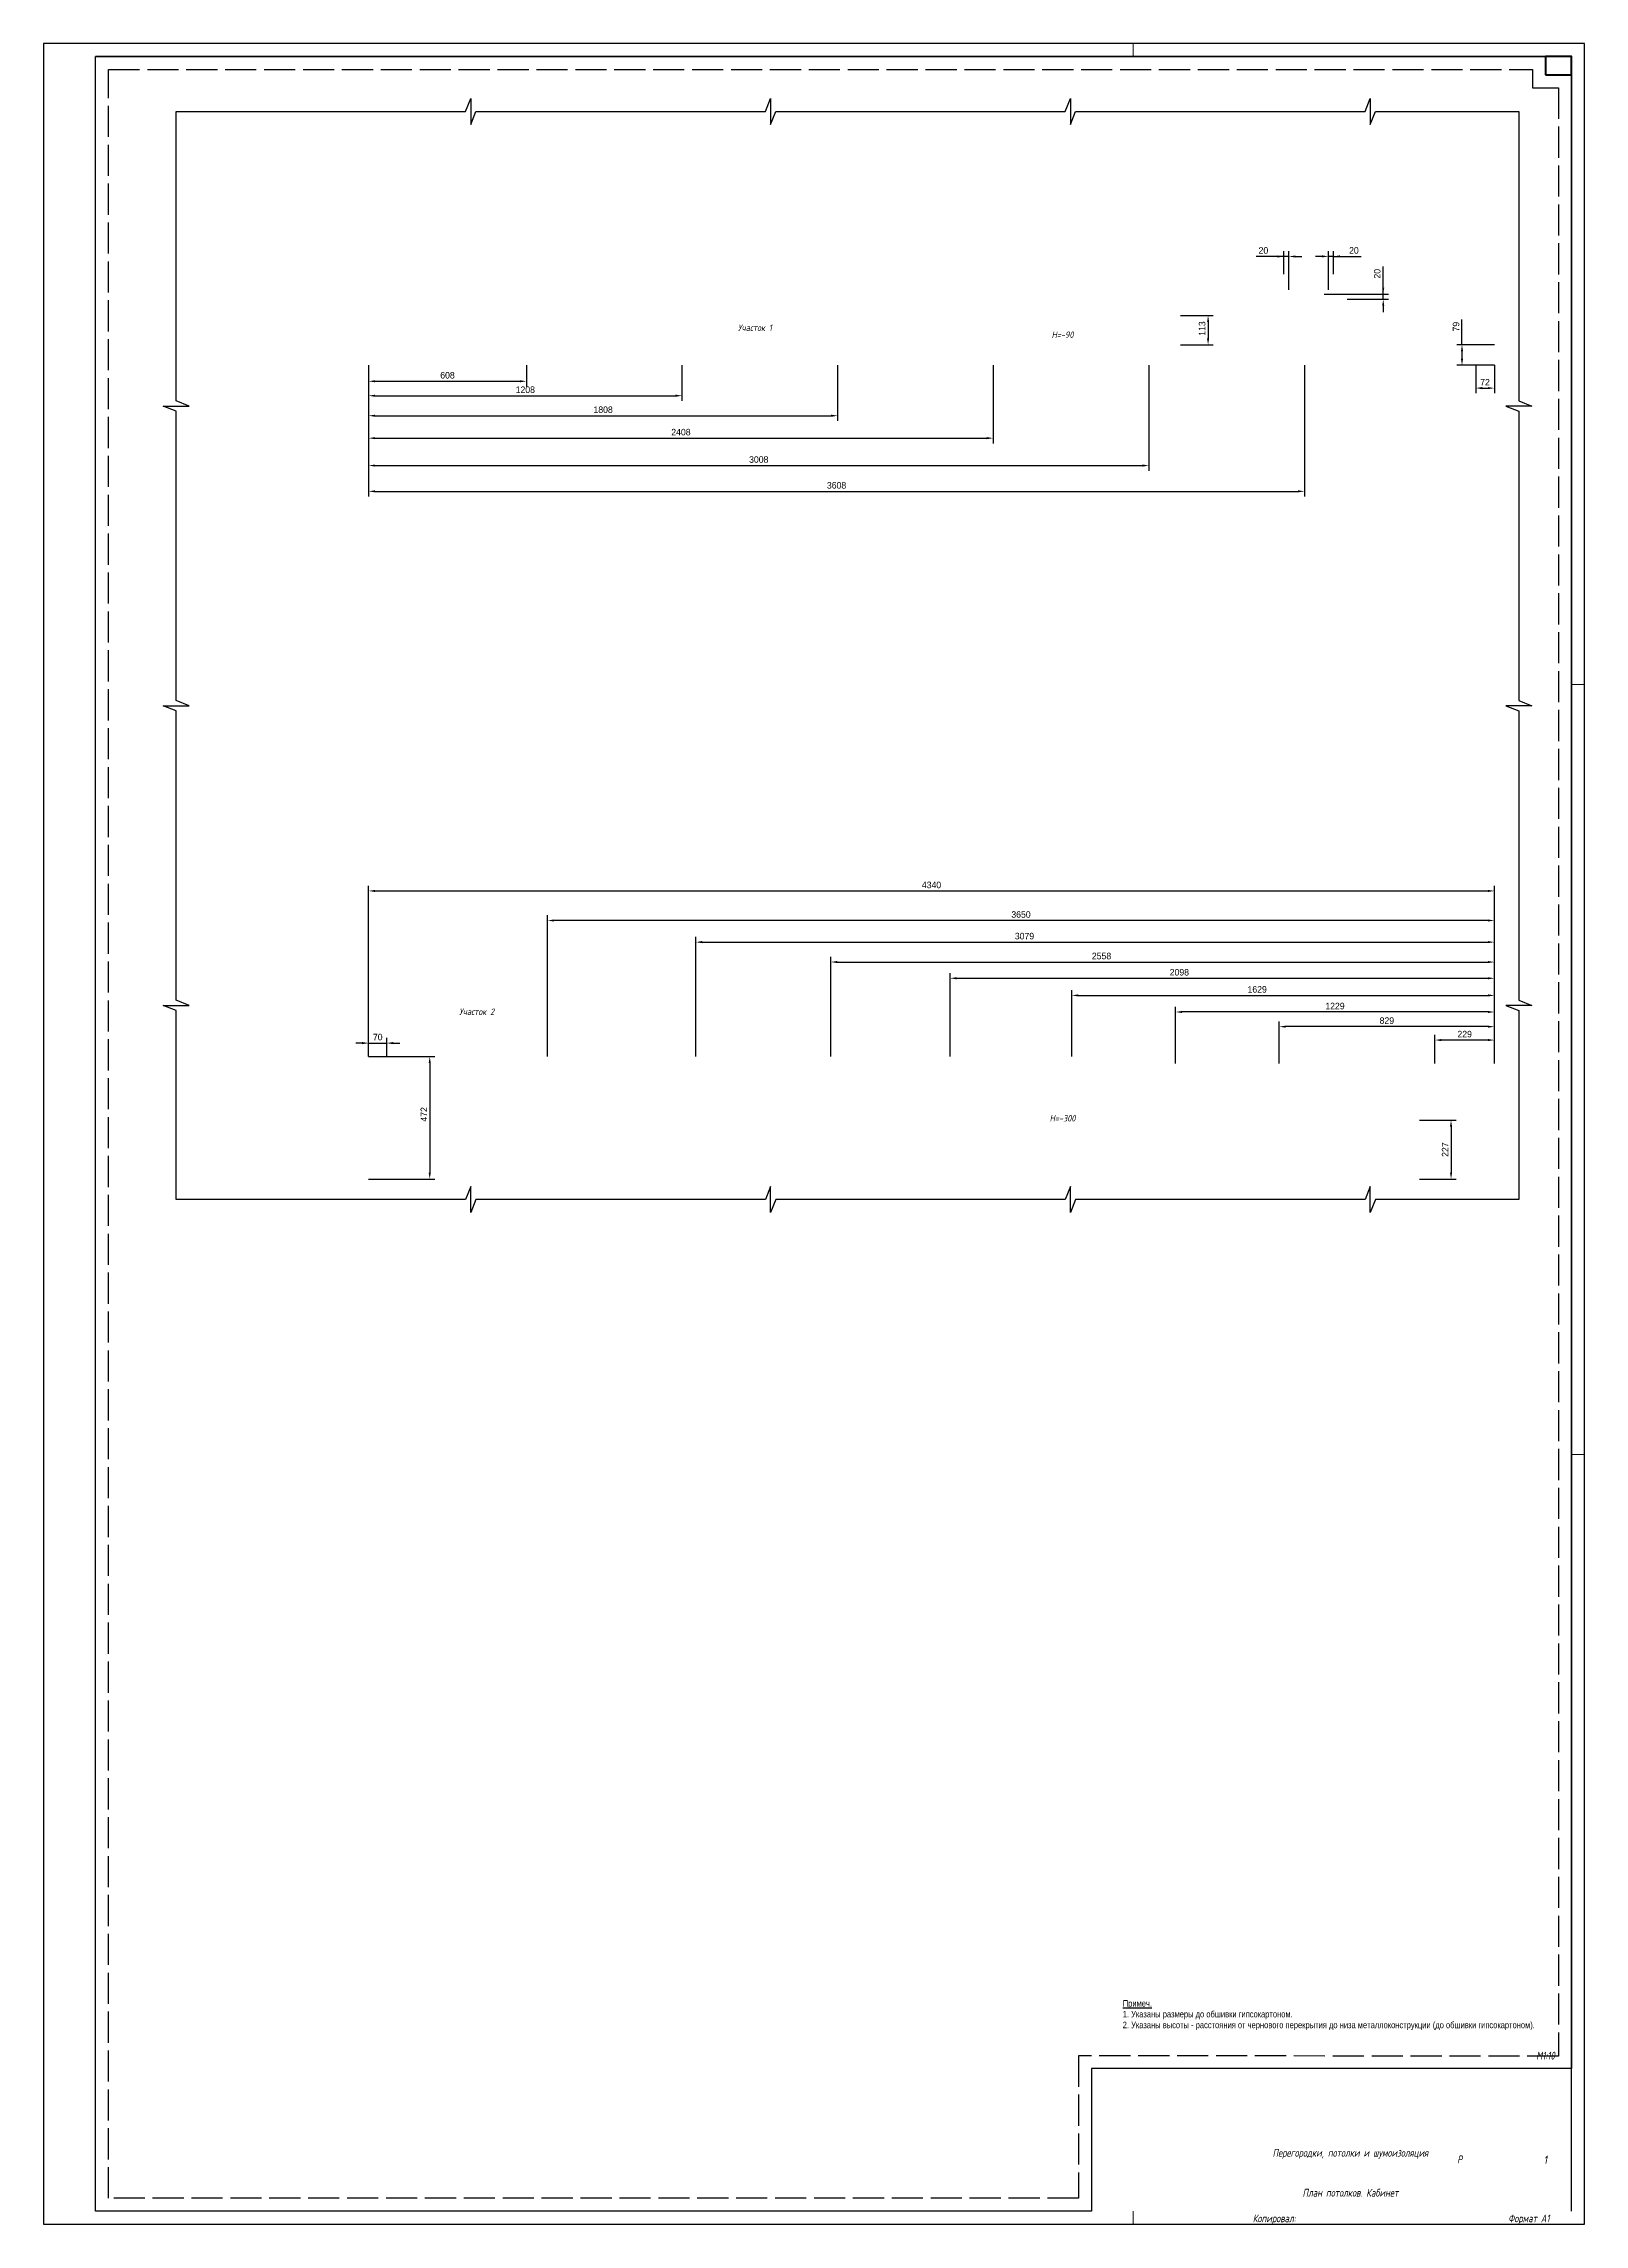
# Paper-space layout 'потолки кабинет' of a CAD drawing. Header units: millimetres. Extents: x 1444 to 2038, y -7 to 834.
# The model-space entities are those that its viewports show. They can reach past a viewport. Long polylines and large blocks are cut down to what shows.
import ezdxf
from ezdxf.enums import TextEntityAlignment as Align

# ---------------------------------------------------------------- set-up
doc = ezdxf.new("R2010")
doc.units = ezdxf.units.MM
doc.header["$PDMODE"] = 34
doc.header["$PDSIZE"] = 50
doc.linetypes.add('ACAD_ISO02W100', pattern=[15, 12, -3])
doc.layers.add('08 Размеры', color=7, linetype='Continuous')
doc.layers.add('stamp', color=7, linetype='Continuous')
doc.layers.add('100 noprint', color=1, linetype='Continuous', plot=False)
doc.layers.add('noprint', color=2, linetype='Continuous', plot=False)
doc.styles.get("Standard").update_dxf_attribs({"font": 'Ubuntu-R.ttf'})
doc.styles.add('ГОСТ-ISOCPEUR', font='isocpeui.ttf', dxfattribs={"width": 0.8})
doc.dimstyles.new('ISO-25', dxfattribs={"dimtxt": 2.5, "dimasz": 2.5, "dimexe": 1.25, "dimexo": 0.625, "dimtad": 1, "dimtxsty": 'Standard', "dimcen": 2.5, "dimadec": 0, "dimazin": 0, "dimtfac": 1, "dimtmove": 0, "dimatfit": 3, "dimfxl": 1, "dimarcsym": 0})

# ---------------------------------------------------------------- blocks, each defined once
blk = doc.blocks.new('*D498')
at = {"layer": '08 Размеры', "color": 0, "lineweight": -2}
for p, q in [((-27814.8, -17038.5), (-27559.3, -17038.5)), ((-27579.3, -17063.5), (-27579.3, -17485.5)), ((-27814.8, -17510.5), (-27559.3, -17510.5))]:
    blk.add_line(p, q, dxfattribs=at)
at = {"layer": '08 Размеры', "color": 0}
for points in [[(-27575.1, -17063.5), (-27583.4, -17063.5), (-27579.3, -17038.5)], [(-27583.4, -17485.5), (-27575.1, -17485.5), (-27579.3, -17510.5)]]:
    blk.add_solid(points, dxfattribs=at)
at = {"layer": 'Defpoints', "color": 0}
for p in [(-27814.8, -17038.5), (-27814.8, -17510.5), (-27579.3, -17510.5)]:
    blk.add_point(p, dxfattribs=at)
at = {"layer": '08 Размеры', "color": 0, "insert": (-27602.1, -17261), "char_height": 25, "attachment_point": 5, "rotation": 90}
blk.add_mtext('472', dxfattribs=at)
blk = doc.blocks.new('*D501')
at = {"layer": '08 Размеры', "color": 0, "lineweight": -2}
for p, q in [((-27839.8, -16986.2), (-27864.8, -16986.2)), ((-27814.8, -17038.5), (-27814.8, -16966.2)), ((-27814.8, -16986.2), (-27744.9, -16986.2)), ((-27744.9, -17038.5), (-27744.9, -16966.2)), ((-27719.9, -16986.2), (-27694.9, -16986.2))]:
    blk.add_line(p, q, dxfattribs=at)
at = {"layer": '08 Размеры', "color": 0}
for points in [[(-27839.8, -16990.4), (-27839.8, -16982), (-27814.8, -16986.2)], [(-27719.9, -16982), (-27719.9, -16990.4), (-27744.9, -16986.2)]]:
    blk.add_solid(points, dxfattribs=at)
at = {"layer": 'Defpoints', "color": 0}
for p in [(-27744.9, -16986.2), (-27814.8, -17038.5), (-27744.9, -17038.5)]:
    blk.add_point(p, dxfattribs=at)
at = {"layer": '08 Размеры', "color": 0, "insert": (-27779.8, -16963.1), "char_height": 25, "attachment_point": 5}
blk.add_mtext('70', dxfattribs=at)
blk = doc.blocks.new('*D502')
at = {"layer": '08 Размеры', "color": 0, "lineweight": -2}
for p, q in [((-23703.9, -17065.5), (-23703.9, -16954.5)), ((-23499.8, -16974.5), (-23678.9, -16974.5)), ((-23474.8, -17065.5), (-23474.8, -16954.5))]:
    blk.add_line(p, q, dxfattribs=at)
at = {"layer": '08 Размеры', "color": 0}
for points in [[(-23678.9, -16970.4), (-23678.9, -16978.7), (-23703.9, -16974.5)], [(-23499.8, -16978.7), (-23499.8, -16970.4), (-23474.8, -16974.5)]]:
    blk.add_solid(points, dxfattribs=at)
at = {"layer": 'Defpoints', "color": 0}
for p in [(-23703.9, -16974.5), (-23703.9, -17065.5), (-23474.8, -17065.5)]:
    blk.add_point(p, dxfattribs=at)
at = {"layer": '08 Размеры', "color": 0, "insert": (-23589.3, -16951.7), "char_height": 25, "attachment_point": 5}
blk.add_mtext('229', dxfattribs=at)
blk = doc.blocks.new('*D503')
at = {"layer": '08 Размеры', "color": 0, "lineweight": -2}
for p, q in [((-24303.9, -17065.5), (-24303.9, -16902.8)), ((-23474.8, -17065.5), (-23474.8, -16902.8)), ((-23499.8, -16922.8), (-24278.9, -16922.8))]:
    blk.add_line(p, q, dxfattribs=at)
at = {"layer": '08 Размеры', "color": 0}
for points in [[(-24278.9, -16918.6), (-24278.9, -16926.9), (-24303.9, -16922.8)], [(-23499.8, -16926.9), (-23499.8, -16918.6), (-23474.8, -16922.8)]]:
    blk.add_solid(points, dxfattribs=at)
at = {"layer": 'Defpoints', "color": 0}
for p in [(-24303.9, -16922.8), (-24303.9, -17065.5), (-23474.8, -17065.5)]:
    blk.add_point(p, dxfattribs=at)
at = {"layer": '08 Размеры', "color": 0, "insert": (-23889.3, -16899.7), "char_height": 25, "attachment_point": 5}
blk.add_mtext('829', dxfattribs=at)
blk = doc.blocks.new('*D504')
at = {"layer": '08 Размеры', "color": 0, "lineweight": -2}
for p, q in [((-24703.9, -17065.5), (-24703.9, -16846.2)), ((-23499.8, -16866.2), (-24678.9, -16866.2)), ((-23474.8, -17065.5), (-23474.8, -16846.2))]:
    blk.add_line(p, q, dxfattribs=at)
at = {"layer": '08 Размеры', "color": 0}
for points in [[(-24678.9, -16862.1), (-24678.9, -16870.4), (-24703.9, -16866.2)], [(-23499.8, -16870.4), (-23499.8, -16862.1), (-23474.8, -16866.2)]]:
    blk.add_solid(points, dxfattribs=at)
at = {"layer": 'Defpoints', "color": 0}
for p in [(-24703.9, -16866.2), (-24703.9, -17065.5), (-23474.8, -17065.5)]:
    blk.add_point(p, dxfattribs=at)
at = {"layer": '08 Размеры', "color": 0, "insert": (-24089.3, -16843.4), "char_height": 25, "attachment_point": 5}
blk.add_mtext('1229', dxfattribs=at)
blk = doc.blocks.new('*D505')
at = {"layer": '08 Размеры', "color": 0, "lineweight": -2}
for p, q in [((-25103.9, -17038.5), (-25103.9, -16782.3)), ((-25078.9, -16802.3), (-23499.8, -16802.3)), ((-23474.8, -17065.5), (-23474.8, -16782.3))]:
    blk.add_line(p, q, dxfattribs=at)
at = {"layer": '08 Размеры', "color": 0}
for points in [[(-25078.9, -16798.1), (-25078.9, -16806.5), (-25103.9, -16802.3)], [(-23499.8, -16806.5), (-23499.8, -16798.1), (-23474.8, -16802.3)]]:
    blk.add_solid(points, dxfattribs=at)
at = {"layer": 'Defpoints', "color": 0}
for p in [(-23474.8, -16802.3), (-25103.9, -17038.5), (-23474.8, -17065.5)]:
    blk.add_point(p, dxfattribs=at)
at = {"layer": '08 Размеры', "color": 0, "insert": (-24389.3, -16779.3), "char_height": 25, "attachment_point": 5}
blk.add_mtext('1629', dxfattribs=at)
blk = doc.blocks.new('*D506')
at = {"layer": '08 Размеры', "color": 0, "lineweight": -2}
for p, q in [((-25572.9, -17038.5), (-25572.9, -16716.2)), ((-25547.9, -16736.2), (-23499.8, -16736.2)), ((-23474.8, -17065.5), (-23474.8, -16716.2))]:
    blk.add_line(p, q, dxfattribs=at)
at = {"layer": '08 Размеры', "color": 0}
for points in [[(-25547.9, -16732), (-25547.9, -16740.3), (-25572.9, -16736.2)], [(-23499.8, -16740.3), (-23499.8, -16732), (-23474.8, -16736.2)]]:
    blk.add_solid(points, dxfattribs=at)
at = {"layer": 'Defpoints', "color": 0}
for p in [(-23474.8, -16736.2), (-25572.9, -17038.5), (-23474.8, -17065.5)]:
    blk.add_point(p, dxfattribs=at)
at = {"layer": '08 Размеры', "color": 0, "insert": (-24689.3, -16713.1), "char_height": 25, "attachment_point": 5}
blk.add_mtext('2098', dxfattribs=at)
blk = doc.blocks.new('*D507')
at = {"layer": '08 Размеры', "color": 0, "lineweight": -2}
for p, q in [((-26032.9, -17038.5), (-26032.9, -16653.6)), ((-26007.9, -16673.6), (-23499.8, -16673.6)), ((-23474.8, -17065.5), (-23474.8, -16653.6))]:
    blk.add_line(p, q, dxfattribs=at)
at = {"layer": '08 Размеры', "color": 0}
for points in [[(-26007.9, -16669.4), (-26007.9, -16677.7), (-26032.9, -16673.6)], [(-23499.8, -16677.7), (-23499.8, -16669.4), (-23474.8, -16673.6)]]:
    blk.add_solid(points, dxfattribs=at)
at = {"layer": 'Defpoints', "color": 0}
for p in [(-23474.8, -16673.6), (-26032.9, -17038.5), (-23474.8, -17065.5)]:
    blk.add_point(p, dxfattribs=at)
at = {"layer": '08 Размеры', "color": 0, "insert": (-24989.3, -16650.5), "char_height": 25, "attachment_point": 5}
blk.add_mtext('2558', dxfattribs=at)
blk = doc.blocks.new('*D508')
at = {"layer": '08 Размеры', "color": 0, "lineweight": -2}
for p, q in [((-26553.9, -17038.5), (-26553.9, -16576.8)), ((-26528.9, -16596.8), (-23499.8, -16596.8)), ((-23474.8, -17065.5), (-23474.8, -16576.8))]:
    blk.add_line(p, q, dxfattribs=at)
at = {"layer": '08 Размеры', "color": 0}
for points in [[(-26528.9, -16592.6), (-26528.9, -16600.9), (-26553.9, -16596.8)], [(-23499.8, -16600.9), (-23499.8, -16592.6), (-23474.8, -16596.8)]]:
    blk.add_solid(points, dxfattribs=at)
at = {"layer": 'Defpoints', "color": 0}
for p in [(-23474.8, -16596.8), (-26553.9, -17038.5), (-23474.8, -17065.5)]:
    blk.add_point(p, dxfattribs=at)
at = {"layer": '08 Размеры', "color": 0, "insert": (-25286.3, -16573.7), "char_height": 25, "attachment_point": 5}
blk.add_mtext('3079', dxfattribs=at)
blk = doc.blocks.new('*D509')
at = {"layer": '08 Размеры', "color": 0, "lineweight": -2}
for p, q in [((-27814.8, -14372), (-27814.8, -14453.7)), ((-27206.8, -14372), (-27206.8, -14453.7)), ((-27789.8, -14433.7), (-27231.8, -14433.7))]:
    blk.add_line(p, q, dxfattribs=at)
at = {"layer": '08 Размеры', "color": 0}
for points in [[(-27789.8, -14429.5), (-27789.8, -14437.8), (-27814.8, -14433.7)], [(-27231.8, -14437.8), (-27231.8, -14429.5), (-27206.8, -14433.7)]]:
    blk.add_solid(points, dxfattribs=at)
at = {"layer": 'Defpoints', "color": 0}
for p in [(-27814.8, -14372), (-27206.8, -14372), (-27206.8, -14433.7)]:
    blk.add_point(p, dxfattribs=at)
at = {"layer": '08 Размеры', "color": 0, "insert": (-27510.8, -14410.6), "char_height": 25, "attachment_point": 5}
blk.add_mtext('608', dxfattribs=at)
blk = doc.blocks.new('*D510')
at = {"layer": '08 Размеры', "color": 0, "lineweight": -2}
for p, q in [((-27814.8, -14372), (-27814.8, -14509.4)), ((-26606.8, -14372), (-26606.8, -14509.4)), ((-27789.8, -14489.4), (-26631.8, -14489.4))]:
    blk.add_line(p, q, dxfattribs=at)
at = {"layer": '08 Размеры', "color": 0}
for points in [[(-27789.8, -14485.2), (-27789.8, -14493.6), (-27814.8, -14489.4)], [(-26631.8, -14493.6), (-26631.8, -14485.2), (-26606.8, -14489.4)]]:
    blk.add_solid(points, dxfattribs=at)
at = {"layer": 'Defpoints', "color": 0}
for p in [(-27814.8, -14372), (-26606.8, -14372), (-26606.8, -14489.4)]:
    blk.add_point(p, dxfattribs=at)
at = {"layer": '08 Размеры', "color": 0, "insert": (-27210.8, -14466.4), "char_height": 25, "attachment_point": 5}
blk.add_mtext('1208', dxfattribs=at)
blk = doc.blocks.new('*D511')
at = {"layer": '08 Размеры', "color": 0, "lineweight": -2}
for p, q in [((-27814.8, -14372.6), (-27814.8, -14586.6)), ((-26006.8, -14372), (-26006.8, -14586.6)), ((-27789.8, -14566.6), (-26031.8, -14566.6))]:
    blk.add_line(p, q, dxfattribs=at)
at = {"layer": '08 Размеры', "color": 0}
for points in [[(-27789.8, -14562.4), (-27789.8, -14570.7), (-27814.8, -14566.6)], [(-26031.8, -14570.7), (-26031.8, -14562.4), (-26006.8, -14566.6)]]:
    blk.add_solid(points, dxfattribs=at)
at = {"layer": 'Defpoints', "color": 0}
for p in [(-27814.8, -14372.6), (-26006.8, -14372), (-26006.8, -14566.6)]:
    blk.add_point(p, dxfattribs=at)
at = {"layer": '08 Размеры', "color": 0, "insert": (-26910.8, -14543.5), "char_height": 25, "attachment_point": 5}
blk.add_mtext('1808', dxfattribs=at)
blk = doc.blocks.new('*D512')
at = {"layer": '08 Размеры', "color": 0, "lineweight": -2}
for p, q in [((-27814.8, -14372), (-27814.8, -14673.1)), ((-25406.8, -14372), (-25406.8, -14673.1)), ((-27789.8, -14653.1), (-25431.8, -14653.1))]:
    blk.add_line(p, q, dxfattribs=at)
at = {"layer": '08 Размеры', "color": 0}
for points in [[(-27789.8, -14648.9), (-27789.8, -14657.2), (-27814.8, -14653.1)], [(-25431.8, -14657.2), (-25431.8, -14648.9), (-25406.8, -14653.1)]]:
    blk.add_solid(points, dxfattribs=at)
at = {"layer": 'Defpoints', "color": 0}
for p in [(-27814.8, -14372), (-25406.8, -14372), (-25406.8, -14653.1)]:
    blk.add_point(p, dxfattribs=at)
at = {"layer": '08 Размеры', "color": 0, "insert": (-26610.8, -14630), "char_height": 25, "attachment_point": 5}
blk.add_mtext('2408', dxfattribs=at)
blk = doc.blocks.new('*D513')
at = {"layer": '08 Размеры', "color": 0, "lineweight": -2}
for p, q in [((-27814.8, -14372), (-27814.8, -14778.8)), ((-24806.8, -14372), (-24806.8, -14778.8)), ((-27789.8, -14758.8), (-24831.8, -14758.8))]:
    blk.add_line(p, q, dxfattribs=at)
at = {"layer": '08 Размеры', "color": 0}
for points in [[(-27789.8, -14754.6), (-27789.8, -14762.9), (-27814.8, -14758.8)], [(-24831.8, -14762.9), (-24831.8, -14754.6), (-24806.8, -14758.8)]]:
    blk.add_solid(points, dxfattribs=at)
at = {"layer": 'Defpoints', "color": 0}
for p in [(-27814.8, -14372), (-24806.8, -14372), (-24806.8, -14758.8)]:
    blk.add_point(p, dxfattribs=at)
at = {"layer": '08 Размеры', "color": 0, "insert": (-26310.8, -14735.7), "char_height": 25, "attachment_point": 5}
blk.add_mtext('3008', dxfattribs=at)
blk = doc.blocks.new('*D514')
at = {"layer": '08 Размеры', "color": 0, "lineweight": -2}
for p, q in [((-27814.8, -14372), (-27814.8, -14878.2)), ((-24206.8, -14372), (-24206.8, -14878.2)), ((-27789.8, -14858.2), (-24231.8, -14858.2))]:
    blk.add_line(p, q, dxfattribs=at)
at = {"layer": '08 Размеры', "color": 0}
for points in [[(-27789.8, -14854), (-27789.8, -14862.3), (-27814.8, -14858.2)], [(-24231.8, -14862.3), (-24231.8, -14854), (-24206.8, -14858.2)]]:
    blk.add_solid(points, dxfattribs=at)
at = {"layer": 'Defpoints', "color": 0}
for p in [(-27814.8, -14372), (-24206.8, -14372), (-24206.8, -14858.2)]:
    blk.add_point(p, dxfattribs=at)
at = {"layer": '08 Размеры', "color": 0, "insert": (-26010.8, -14835.1), "char_height": 25, "attachment_point": 5}
blk.add_mtext('3608', dxfattribs=at)
blk = doc.blocks.new('*D515')
at = {"layer": '08 Размеры', "color": 0, "lineweight": -2}
for p, q in [((-23546.8, -14372), (-23546.8, -14480.1)), ((-23474.8, -14372), (-23474.8, -14480.1)), ((-23521.8, -14460.1), (-23499.8, -14460.1))]:
    blk.add_line(p, q, dxfattribs=at)
at = {"layer": '08 Размеры', "color": 0}
for points in [[(-23521.8, -14455.9), (-23521.8, -14464.3), (-23546.8, -14460.1)], [(-23499.8, -14464.3), (-23499.8, -14455.9), (-23474.8, -14460.1)]]:
    blk.add_solid(points, dxfattribs=at)
at = {"layer": 'Defpoints', "color": 0}
for p in [(-23546.8, -14372), (-23474.8, -14372), (-23474.8, -14460.1)]:
    blk.add_point(p, dxfattribs=at)
at = {"layer": '08 Размеры', "color": 0, "insert": (-23510.8, -14437.3), "char_height": 25, "attachment_point": 5}
blk.add_mtext('72', dxfattribs=at)
blk = doc.blocks.new('*D522')
at = {"layer": '08 Размеры', "color": 0, "lineweight": -2}
for p, q in [((-23599.6, -14293), (-23599.6, -14195)), ((-23474.8, -14293), (-23619.6, -14293)), ((-23474.8, -14372), (-23619.6, -14372)), ((-23599.6, -14318), (-23599.6, -14347))]:
    blk.add_line(p, q, dxfattribs=at)
at = {"layer": '08 Размеры', "color": 0}
for points in [[(-23595.4, -14318), (-23603.7, -14318), (-23599.6, -14293)], [(-23603.7, -14347), (-23595.4, -14347), (-23599.6, -14372)]]:
    blk.add_solid(points, dxfattribs=at)
at = {"layer": 'Defpoints', "color": 0}
for p in [(-23474.8, -14293), (-23599.6, -14372), (-23474.8, -14372)]:
    blk.add_point(p, dxfattribs=at)
at = {"layer": '08 Размеры', "color": 0, "insert": (-23622.4, -14223.1), "char_height": 25, "attachment_point": 5, "rotation": 90}
blk.add_mtext('79', dxfattribs=at)
blk = doc.blocks.new('*D523')
at = {"layer": '08 Размеры', "color": 0, "lineweight": -2}
for p, q in [((-24684.8, -14180.5), (-24558.5, -14180.5)), ((-24578.5, -14205.5), (-24578.5, -14268)), ((-24684.8, -14293), (-24558.5, -14293))]:
    blk.add_line(p, q, dxfattribs=at)
at = {"layer": '08 Размеры', "color": 0}
for points in [[(-24574.3, -14205.5), (-24582.6, -14205.5), (-24578.5, -14180.5)], [(-24582.6, -14268), (-24574.3, -14268), (-24578.5, -14293)]]:
    blk.add_solid(points, dxfattribs=at)
at = {"layer": 'Defpoints', "color": 0}
for p in [(-24684.8, -14180.5), (-24684.8, -14293), (-24578.5, -14293)]:
    blk.add_point(p, dxfattribs=at)
at = {"layer": '08 Размеры', "color": 0, "insert": (-24601.5, -14230.5), "char_height": 25, "attachment_point": 5, "rotation": 90}
blk.add_mtext('113', dxfattribs=at)
blk = doc.blocks.new('*D562')
at = {"layer": '08 Размеры', "color": 0, "lineweight": -2}
for p, q in [((-27814.8, -17038.5), (-27814.8, -16379.3)), ((-27789.8, -16399.3), (-23499.8, -16399.3)), ((-23474.8, -17038.5), (-23474.8, -16379.3))]:
    blk.add_line(p, q, dxfattribs=at)
at = {"layer": '08 Размеры', "color": 0}
for points in [[(-27789.8, -16395.2), (-27789.8, -16403.5), (-27814.8, -16399.3)], [(-23499.8, -16403.5), (-23499.8, -16395.2), (-23474.8, -16399.3)]]:
    blk.add_solid(points, dxfattribs=at)
at = {"layer": 'Defpoints', "color": 0}
for p in [(-23474.8, -16399.3), (-27814.8, -17038.5), (-23474.8, -17038.5)]:
    blk.add_point(p, dxfattribs=at)
at = {"layer": '08 Размеры', "color": 0, "insert": (-25644.8, -16376.3), "char_height": 25, "attachment_point": 5}
blk.add_mtext('4340', dxfattribs=at)
blk = doc.blocks.new('*D806')
at = {"layer": '08 Размеры', "color": 0, "lineweight": -2}
for p, q in [((-24139.8, -13952), (-24164.8, -13952)), ((-24114.8, -14081.5), (-24114.8, -13932)), ((-24094.8, -13952), (-24114.8, -13952)), ((-24094.8, -14020.5), (-24094.8, -13932)), ((-24094.8, -13952), (-23987.9, -13952)), ((-24069.8, -13952), (-24044.8, -13952))]:
    blk.add_line(p, q, dxfattribs=at)
at = {"layer": '08 Размеры', "color": 0}
for points in [[(-24139.8, -13956.2), (-24139.8, -13947.9), (-24114.8, -13952)], [(-24069.8, -13947.9), (-24069.8, -13956.2), (-24094.8, -13952)]]:
    blk.add_solid(points, dxfattribs=at)
at = {"layer": 'Defpoints', "color": 0}
for p in [(-24114.8, -13952), (-24094.8, -14020.5), (-24114.8, -14081.5)]:
    blk.add_point(p, dxfattribs=at)
at = {"layer": '08 Размеры', "color": 0, "insert": (-24016.3, -13929), "char_height": 25, "attachment_point": 5}
blk.add_mtext('20', dxfattribs=at)
blk = doc.blocks.new('*D807')
at = {"layer": '08 Размеры', "color": 0, "lineweight": -2}
for p, q in [((-24266.8, -13952.4), (-24393.6, -13952.4)), ((-24286.8, -14020.5), (-24286.8, -13932.4)), ((-24266.8, -13952.4), (-24286.8, -13952.4)), ((-24266.8, -14081.5), (-24266.8, -13932.4)), ((-24241.8, -13952.4), (-24216.8, -13952.4))]:
    blk.add_line(p, q, dxfattribs=at)
at = {"layer": '08 Размеры', "color": 0}
for points in [[(-24311.8, -13956.6), (-24311.8, -13948.3), (-24286.8, -13952.4)], [(-24241.8, -13948.3), (-24241.8, -13956.6), (-24266.8, -13952.4)]]:
    blk.add_solid(points, dxfattribs=at)
at = {"layer": 'Defpoints', "color": 0}
for p in [(-24286.8, -13952.4), (-24286.8, -14020.5), (-24266.8, -14081.5)]:
    blk.add_point(p, dxfattribs=at)
at = {"layer": '08 Размеры', "color": 0, "insert": (-24365.2, -13929.4), "char_height": 25, "attachment_point": 5}
blk.add_mtext('20', dxfattribs=at)
blk = doc.blocks.new('*D808')
at = {"layer": '08 Размеры', "color": 0, "lineweight": -2}
for p, q in [((-23903.3, -14117.5), (-23903.3, -13990.6)), ((-24130.8, -14097.5), (-23883.3, -14097.5)), ((-24042.8, -14117.5), (-23883.3, -14117.5)), ((-23903.3, -14117.5), (-23903.3, -14097.5)), ((-23903.3, -14142.5), (-23903.3, -14167.5))]:
    blk.add_line(p, q, dxfattribs=at)
at = {"layer": '08 Размеры', "color": 0}
for points in [[(-23907.4, -14072.5), (-23899.1, -14072.5), (-23903.3, -14097.5)], [(-23899.1, -14142.5), (-23907.4, -14142.5), (-23903.3, -14117.5)]]:
    blk.add_solid(points, dxfattribs=at)
at = {"layer": 'Defpoints', "color": 0}
for p in [(-24130.8, -14097.5), (-24042.8, -14117.5), (-23903.3, -14097.5)]:
    blk.add_point(p, dxfattribs=at)
at = {"layer": '08 Размеры', "color": 0, "insert": (-23926.3, -14019.1), "char_height": 25, "attachment_point": 5, "rotation": 90}
blk.add_mtext('20', dxfattribs=at)
blk = doc.blocks.new('*D809')
at = {"layer": '08 Размеры', "color": 0, "lineweight": -2}
for p, q in [((-27124.9, -17038.5), (-27124.9, -16493.4)), ((-23499.8, -16513.4), (-27099.9, -16513.4)), ((-23474.8, -17038.5), (-23474.8, -16493.4))]:
    blk.add_line(p, q, dxfattribs=at)
at = {"layer": '08 Размеры', "color": 0}
for points in [[(-27099.9, -16509.2), (-27099.9, -16517.5), (-27124.9, -16513.4)], [(-23499.8, -16517.5), (-23499.8, -16509.2), (-23474.8, -16513.4)]]:
    blk.add_solid(points, dxfattribs=at)
at = {"layer": 'Defpoints', "color": 0}
for p in [(-27124.9, -16513.4), (-27124.9, -17038.5), (-23474.8, -17038.5)]:
    blk.add_point(p, dxfattribs=at)
at = {"layer": '08 Размеры', "color": 0, "insert": (-25299.8, -16490.3), "char_height": 25, "attachment_point": 5}
blk.add_mtext('3650', dxfattribs=at)
blk = doc.blocks.new('*D810')
at = {"layer": '08 Размеры', "color": 0, "lineweight": -2}
for p, q in [((-23763.9, -17283.5), (-23621.8, -17283.5)), ((-23641.8, -17308.5), (-23641.8, -17485.5)), ((-23763.9, -17510.5), (-23621.8, -17510.5))]:
    blk.add_line(p, q, dxfattribs=at)
at = {"layer": '08 Размеры', "color": 0}
for points in [[(-23637.7, -17308.5), (-23646, -17308.5), (-23641.8, -17283.5)], [(-23646, -17485.5), (-23637.7, -17485.5), (-23641.8, -17510.5)]]:
    blk.add_solid(points, dxfattribs=at)
at = {"layer": 'Defpoints', "color": 0}
for p in [(-23763.9, -17283.5), (-23763.9, -17510.5), (-23641.8, -17510.5)]:
    blk.add_point(p, dxfattribs=at)
at = {"layer": '08 Размеры', "color": 0, "insert": (-23664.6, -17397), "char_height": 25, "attachment_point": 5, "rotation": 90}
blk.add_mtext('227', dxfattribs=at)

msp = doc.modelspace()

# ---------------------------------------------------------------- texts
at = {"layer": '08 Размеры', "style": 'ГОСТ-ISOCPEUR', "width": 0.8}
for s, p in [('Участок 1', (-26325.4, -14227.1)), ('H=-90', (-25139.3, -14254.2)), ('Участок 2', (-27398.1, -16865.2)), ('H=-300', (-25139.3, -17276))]:
    msp.add_text(s, height=25, dxfattribs=at).set_placement(p, align=Align.MIDDLE)

# ---------------------------------------------------------------- dimensions: what is measured, and where the dimension line sits
at = {"layer": '08 Размеры'}
for base, p1, p2, picture, middle in [((-24286.8, -13952.4), (-24266.8, -14081.5), (-24286.8, -14020.5), '*D807', (-24365.2, -13929.4)), ((-27206.8, -14433.7), (-27814.8, -14372), (-27206.8, -14372), '*D509', (-27510.8, -14410.6)), ((-26606.8, -14489.4), (-27814.8, -14372), (-26606.8, -14372), '*D510', (-27210.8, -14466.4)), ((-26006.8, -14566.6), (-27814.8, -14372.6), (-26006.8, -14372), '*D511', (-26910.8, -14543.5)), ((-24806.8, -14758.8), (-27814.8, -14372), (-24806.8, -14372), '*D513', (-26310.8, -14735.7)), ((-24206.8, -14858.2), (-27814.8, -14372), (-24206.8, -14372), '*D514', (-26010.8, -14835.1)), ((-23474.8, -14460.1), (-23546.8, -14372), (-23474.8, -14372), '*D515', (-23510.8, -14437.3)), ((-27124.9, -16513.4), (-23474.8, -17038.5), (-27124.9, -17038.5), '*D809', (-25299.8, -16490.3)), ((-27744.9, -16986.2), (-27814.8, -17038.5), (-27744.9, -17038.5), '*D501', (-27779.8, -16963.1)), ((-23703.9, -16974.5), (-23474.8, -17065.5), (-23703.9, -17065.5), '*D502', (-23589.3, -16951.7))]:
    dim = msp.add_linear_dim(base=base, p1=p1, p2=p2, dimstyle='ISO-25', override={"dimtxt": 25, "dimasz": 25, "dimexe": 20, "dimexo": 0, "dimgap": 10, "dimdec": 0}, dxfattribs=at)
    dim.commit()
    dim.dimension.update_dxf_attribs({"geometry": picture, "text_midpoint": middle})
for base, p1, p2, picture, middle in [((-24114.8, -13952), (-24094.8, -14020.5), (-24114.8, -14081.5), '*D806', (-24016.3, -13952)), ((-25406.8, -14653.1), (-27814.8, -14372), (-25406.8, -14372), '*D512', (-26610.8, -14653.1)), ((-23474.8, -16596.8), (-26553.9, -17038.5), (-23474.8, -17065.5), '*D508', (-25286.3, -16596.8)), ((-23474.8, -16673.6), (-26032.9, -17038.5), (-23474.8, -17065.5), '*D507', (-24989.3, -16673.6)), ((-23474.8, -16736.2), (-25572.9, -17038.5), (-23474.8, -17065.5), '*D506', (-24689.3, -16736.2)), ((-23474.8, -16802.3), (-25103.9, -17038.5), (-23474.8, -17065.5), '*D505', (-24389.3, -16802.3)), ((-24703.9, -16866.2), (-23474.8, -17065.5), (-24703.9, -17065.5), '*D504', (-24089.3, -16866.2)), ((-24303.9, -16922.8), (-23474.8, -17065.5), (-24303.9, -17065.5), '*D503', (-23889.3, -16922.8))]:
    dim = msp.add_linear_dim(base=base, p1=p1, p2=p2, dimstyle='ISO-25', override={"dimtxt": 25, "dimasz": 25, "dimexe": 20, "dimexo": 0, "dimgap": 10, "dimdec": 0}, dxfattribs=at)
    dim.commit()
    dim.dimension.update_dxf_attribs({"geometry": picture, "text_midpoint": middle, "dimtype": 160})
for base, p1, p2, picture, middle in [((-23903.3, -14097.5), (-24042.8, -14117.5), (-24130.8, -14097.5), '*D808', (-23926.3, -14019.1)), ((-23641.8, -17510.5), (-23763.9, -17283.5), (-23763.9, -17510.5), '*D810', (-23664.6, -17397))]:
    dim = msp.add_linear_dim(base=base, p1=p1, p2=p2, angle=90, dimstyle='ISO-25', override={"dimtxt": 25, "dimasz": 25, "dimexe": 20, "dimexo": 0, "dimgap": 10, "dimdec": 0}, dxfattribs=at)
    dim.commit()
    dim.dimension.update_dxf_attribs({"geometry": picture, "text_midpoint": middle})
for base, p1, p2, picture, middle in [((-24578.4829116, -14292.9979331), (-24684.7580064, -14180.4979331), (-24684.7580064, -14292.9979331), '*D523', (-24578.4829116, -14230.4979331)), ((-23599.6, -14372), (-23474.8, -14293), (-23474.8, -14372), '*D522', (-23599.6, -14223.1)), ((-27579.3, -17510.5), (-27814.8, -17038.5), (-27814.8, -17510.5), '*D498', (-27579.3, -17261))]:
    dim = msp.add_linear_dim(base=base, p1=p1, p2=p2, angle=90, dimstyle='ISO-25', override={"dimtxt": 25, "dimasz": 25, "dimexe": 20, "dimexo": 0, "dimgap": 10, "dimdec": 0}, dxfattribs=at)
    dim.commit()
    dim.dimension.update_dxf_attribs({"geometry": picture, "text_midpoint": middle, "dimtype": 160})
at = {"layer": '08 Размеры', "color": 5}
dim = msp.add_linear_dim(base=(-23474.8, -16399.3, 127.9), p1=(-27814.8, -17038.5), p2=(-23474.8, -17038.5), dimstyle='ISO-25', override={"dimtxt": 25, "dimasz": 25, "dimexe": 20, "dimexo": 0, "dimgap": 10, "dimdec": 0}, dxfattribs=at)
dim.commit()
dim.dimension.update_dxf_attribs({"geometry": '*D562', "text_midpoint": (-25644.8, -16399.3, 127.9), "dimtype": 160})

psp = doc.layouts.new('потолки кабинет')

# ---------------------------------------------------------------- linework, layer by layer
for p, q in [((2032.89, 829.25), (1463.89, 829.25)), ((2032.89, -1.74), (2032.89, 829.25))]:
    psp.add_line(p, q)
psp.add_lwpolyline([(1494.98, 461.29), (1489.98, 463.29), (1499.98, 463.29), (1494.98, 465.29), (1494.98, 576.88), (1489.98, 578.88), (1499.98, 578.88), (1494.98, 580.88), (1494.98, 692.47), (1489.98, 694.47), (1499.98, 694.47), (1494.98, 696.47), (1494.98, 808.06), (1606.57, 808.06), (1608.57, 813.06), (1608.57, 803.06), (1610.57, 808.06), (1722.16, 808.06), (1724.16, 813.06), (1724.16, 803.06), (1726.16, 808.06), (1837.75, 808.06), (1839.75, 813.06), (1839.75, 803.06), (1841.75, 808.06), (1953.34, 808.06), (1955.34, 813.06), (1955.34, 803.06), (1957.34, 808.06), (2012.67, 808.06), (2012.67, 696.47), (2017.67, 694.47), (2007.67, 694.47), (2012.67, 692.47), (2012.67, 580.88), (2017.67, 578.88), (2007.67, 578.88), (2012.67, 576.88), (2012.67, 465.29), (2017.67, 463.29), (2007.67, 463.29), (2012.67, 461.29), (2012.67, 388.51), (1957.34, 388.51), (1955.34, 383.51), (1955.34, 393.51), (1953.34, 388.51), (1841.75, 388.51), (1839.75, 383.51), (1839.75, 393.51), (1837.75, 388.51), (1726.16, 388.51), (1724.16, 383.51), (1724.16, 393.51), (1722.16, 388.51), (1610.57, 388.51), (1608.57, 383.51), (1608.57, 393.51), (1606.57, 388.51), (1494.98, 388.51)], close=True)
at = {"layer": 'noprint'}
psp.add_lwpolyline([(2037.89, -6.74), (2037.89, 834.25), (1443.89, 834.25), (1443.89, -6.74)], close=True, dxfattribs=at)
at = {"layer": 'noprint', "linetype": 'ACAD_ISO02W100'}
psp.add_lwpolyline([(1468.89, 824.25), (2017.89, 824.25), (2017.89, 817.25), (2027.89, 817.25), (2027.89, 58.01), (1842.89, 58.26), (1842.89, 3.26), (1468.89, 3.26)], close=True, dxfattribs=at)
at = {"layer": 'stamp', "lineweight": 0}
for p, q in [((1863.89, 829.26), (1863.89, 834.25)), ((2037.89, 587.07), (2032.89, 587.07)), ((2037.89, 290.16), (2032.89, 290.16)), ((1863.89, -6.74), (1863.89, -1.74))]:
    psp.add_line(p, q, dxfattribs=at)
at = {"layer": 'stamp'}
psp.add_lwpolyline([(1463.89, 829.25), (2022.89, 829.25), (2022.89, 822.25), (2032.89, 822.25), (2032.89, 53.26), (1847.89, 53.26), (1847.89, -1.74), (1463.89, -1.74)], close=True, dxfattribs=at)
at = {"layer": 'stamp', "lineweight": 50}
psp.add_lwpolyline([(2022.89, 822.25), (2032.89, 822.25), (2032.89, 829.25), (2022.89, 829.25)], close=True, dxfattribs=at)

# ---------------------------------------------------------------- texts
at = {"insert": (1859.91, 79.69), "char_height": 2.5, "width": 153.6433, "attachment_point": 1, "style": 'ГОСТ-ISOCPEUR'}
psp.add_mtext('{\\fUbuntu|b0|i0|c0|p34;\\LПримеч.\\P\\l1. Указаны размеры до обшивки гипсокартоном.\\P2. Указаны высоты - расстояния от чернового перекрытия до низа металлоконструкции (до обшивки гипсокартоном).}', dxfattribs=at)
at = {"layer": 'stamp', "lineweight": 35, "style": 'ГОСТ-ISOCPEUR', "width": 0.8}
for s, p in [('Копировал:', (1910.04, -5.99)), ('Формат А1', (2008.54, -5.99))]:
    psp.add_text(s, height=3, dxfattribs=at).set_placement(p)
at = {"layer": 'stamp', "ltscale": 100, "char_height": 3, "width": 20, "attachment_point": 4, "style": 'ГОСТ-ISOCPEUR'}
for s, insert in [('{\\pxqc;М1:10}', (2012.89, 58.26)), ('{\\pxqc;Р}', (1979.84, 18.26)), ('\\pxqc;1', (2012.89, 18.26)), ('\\pxqc;1', (2012.89, 18.01))]:
    psp.add_mtext(s, dxfattribs=dict(at, insert=insert))
at = {"layer": 'stamp', "lineweight": 35, "char_height": 3, "width": 70.1573, "attachment_point": 5, "style": 'ГОСТ-ISOCPEUR'}
for s, insert in [('{Перегородки, потолки и шумоизоляция}', (1947.7, 20.4)), ('{План потолков. Кабинет}', (1947.7, 5.4))]:
    psp.add_mtext(s, dxfattribs=dict(at, insert=insert))

# ---------------------------------------------------------------- viewports
at = {"layer": '100 noprint', "color": 1, "view_target_point": (25032.54, -23360.47)}
vp = psp.add_viewport(center=(1753.83, 598.29), size=(527.7, 429.5536), view_center_point=(-51000.93, 7869.38), view_height=4295.5361, dxfattribs=at)
vp.dxf.flags = 0x10000  # cut along an outline
vp.dxf.clipping_boundary_handle = psp.add_lwpolyline([(1494.98, 461.29), (1489.98, 463.29), (1499.98, 463.29), (1494.98, 465.29), (1494.98, 576.88), (1489.98, 578.88), (1499.98, 578.88), (1494.98, 580.88), (1494.98, 692.47), (1489.98, 694.47), (1499.98, 694.47), (1494.98, 696.47), (1494.98, 808.06), (1606.57, 808.06), (1608.57, 813.06), (1608.57, 803.06), (1610.57, 808.06), (1722.16, 808.06), (1724.16, 813.06), (1724.16, 803.06), (1726.16, 808.06), (1837.75, 808.06), (1839.75, 813.06), (1839.75, 803.06), (1841.75, 808.06), (1953.34, 808.06), (1955.34, 813.06), (1955.34, 803.06), (1957.34, 808.06), (2012.67, 808.06), (2012.67, 696.47), (2017.67, 694.47), (2007.67, 694.47), (2012.67, 692.47), (2012.67, 580.88), (2017.67, 578.88), (2007.67, 578.88), (2012.67, 576.88), (2012.67, 465.29), (2017.67, 463.29), (2007.67, 463.29), (2012.67, 461.29), (2012.67, 388.51), (1957.34, 388.51), (1955.34, 383.51), (1955.34, 393.51), (1953.34, 388.51), (1841.75, 388.51), (1839.75, 383.51), (1839.75, 393.51), (1837.75, 388.51), (1726.16, 388.51), (1724.16, 383.51), (1724.16, 393.51), (1722.16, 388.51), (1610.57, 388.51), (1608.57, 383.51), (1608.57, 393.51), (1606.57, 388.51), (1494.98, 388.51)], format="xyb", close=True, dxfattribs={"invisible": 1}).dxf.handle

doc.saveas('drawing.dxf')
